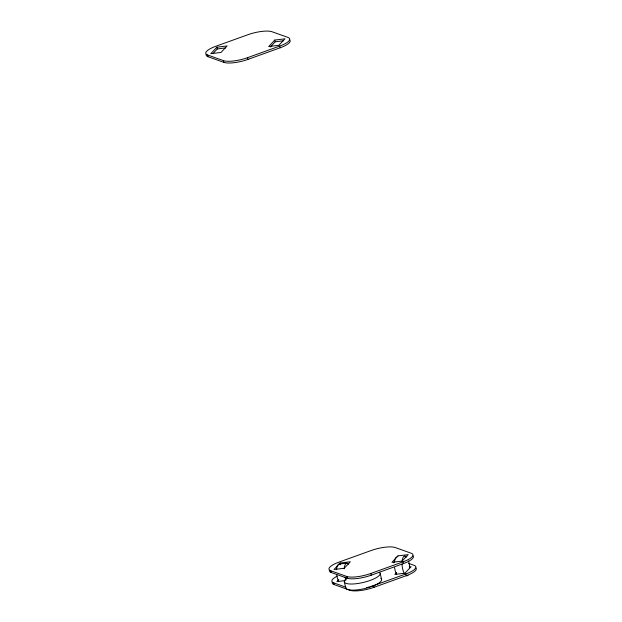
<?xml version="1.0" encoding="UTF-8"?>
<svg xmlns="http://www.w3.org/2000/svg" width="622" height="622" viewBox="0 0 622 622"><rect width="100%" height="100%" fill="white"/><g stroke="black" fill="none" stroke-linecap="round" stroke-linejoin="round"><path stroke-width="0.93" d="M274.761 40.072L268.704 46.557L278.85 45.305L284.977 38.813L274.761 40.072L275.173 41.798L270.329 46.984M393.57 562.786L394.783 561.487M396.642 572.497L394.83 574.44L404.976 573.189L411.095 566.696L409.237 566.922M216.907 47.21L210.78 53.71L220.989 52.45L227.116 45.95L216.907 47.21L217.319 48.936L213.027 53.484M340.148 563.011L334.022 569.511L344.23 568.251L350.357 561.752L340.148 563.011L340.561 564.737M338.741 579.642L336.899 581.593L345.257 580.559M207.561 54.969L223.477 60.645A18.435 4.992 -13.4 0 0 247.54 57.675L279.76 46.059A18.435 4.992 -13.4 0 0 287.908 37.413L271.993 31.738A18.435 4.992 -13.4 0 0 247.929 34.708L215.71 46.323A18.435 4.992 -13.4 0 0 207.561 54.969L207.973 56.703L223.881 62.371A18.435 4.992 -13.4 0 0 247.953 59.401L280.172 47.785A18.435 4.992 -13.4 0 0 289.829 40.072M330.803 570.778L346.718 576.454A18.435 4.992 -13.4 0 0 370.782 573.476L403.002 561.86A18.435 4.992 -13.4 0 0 411.15 553.215L395.234 547.539A18.435 4.992 -13.4 0 0 371.171 550.517L338.951 562.132A18.435 4.992 -13.4 0 0 330.803 570.778L331.215 572.504L347.13 578.18A18.435 4.992 -13.4 0 0 371.194 575.202L403.414 563.586A18.435 4.992 -13.4 0 0 413.07 555.874M370.129 586.709A18.435 4.992 -13.4 0 0 373.659 585.566L405.878 573.951A18.435 4.992 -13.4 0 0 414.027 565.297L408.724 563.408M332.272 582.386A18.435 4.992 -13.4 0 0 334.092 584.587L350.007 590.262A18.435 4.992 -13.4 0 0 374.071 587.292L406.29 575.677A9.952 3.654 83 0 0 408.048 575.218M217.319 48.936L225.669 47.91M275.173 41.798L283.531 40.764M338.974 564.123L346.633 563.182M404.914 556.799L406.772 556.566M337.077 576.229A18.435 4.992 -13.4 0 0 333.68 582.861L346.057 587.269M403.002 561.86L403.414 563.586M405.878 573.951L406.29 575.677A18.435 4.992 -13.4 0 0 415.955 567.956M279.76 46.059L280.172 47.785M380.19 573.383L381.644 579.471M370.782 573.476L371.194 575.202M373.659 585.566L374.071 587.292M247.54 57.675L247.953 59.401M346.718 576.454L347.13 578.18M223.477 60.645L223.881 62.371M344.293 581.764L345.746 587.86A18.435 4.992 -13.4 0 0 366.894 588A18.435 4.992 -13.4 0 0 380.804 578.343M333.68 582.861L334.092 584.587M369.219 586.966A18.435 4.992 -13.4 0 1 366.42 587.681M331.215 572.504A18.435 4.992 -13.4 0 1 329.388 570.304M379.35 572.256A18.435 4.992 -13.4 0 1 359.594 583.218A18.435 4.992 -13.4 0 1 347.48 577.908M207.973 56.703A18.435 4.992 -13.4 0 1 206.146 54.503M404.246 573.414A9.952 3.654 83 0 1 402.022 564.092M402.061 561.643A9.952 3.654 83 0 1 406.461 556.97M408.506 561.021A9.952 3.654 83 0 1 409.634 567.699M396.587 574.363A9.952 3.654 83 0 1 394.589 567.614M394.402 562.583A9.952 3.654 83 0 1 396.828 556.985M338.726 581.5A9.952 3.654 83 0 1 336.727 574.759M336.541 569.729A9.952 3.654 83 0 1 339.946 564.263M346.089 579.968A9.952 3.654 83 0 1 345.062 577.138M344.199 568.78A9.952 3.654 83 0 1 348.6 564.115M398.002 555.874L391.946 562.358L402.092 561.106L408.219 554.614L398.002 555.874"/></g></svg>
